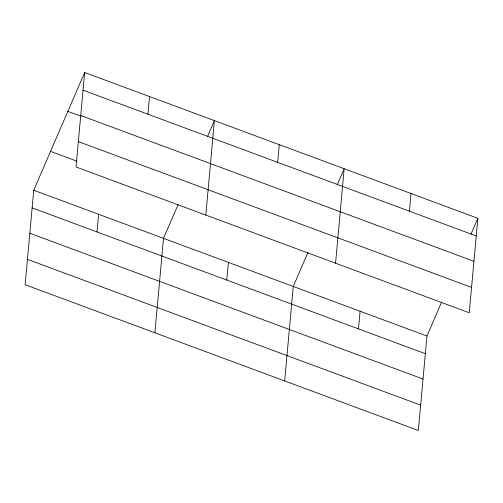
<?xml version="1.0" encoding="UTF-8"?>
<svg xmlns="http://www.w3.org/2000/svg" width="503" height="503" viewBox="0 0 503 503"><rect width="100%" height="100%" fill="white"/><g stroke="black" fill="none" stroke-linecap="round" stroke-linejoin="round"><path stroke-width="0.75" d="M84.649 72.507L76.047 166.977L469.255 312.759L477.85 218.289L84.649 72.507L33.745 190.241L25.15 284.711L418.351 430.493L426.953 336.023L441.571 302.209M97.016 231.958L98.626 214.297M147.92 114.225L149.523 96.563M154.905 332.816L163.506 238.347L178.125 204.532M205.809 215.083L214.404 120.613L207.563 136.445M226.778 280.07L228.381 262.403M277.675 162.337L279.284 144.669M284.667 380.928L293.262 286.459L307.88 252.644M335.564 263.195L344.159 168.725L337.318 184.551M358.501 328.905L360.104 311.238M409.398 211.172L411.008 193.51M471.009 234.121L477.85 218.289M83.039 90.169L476.24 235.957M80.732 115.52L473.933 261.302M67.848 111.358L80.97 116.224M78.355 141.632L471.556 287.414M50.545 151.39L76.789 161.117M33.745 190.241L426.953 336.023M32.142 207.902L425.343 353.691M29.834 233.247L423.036 379.036M27.458 259.366L420.659 405.148"/></g></svg>
